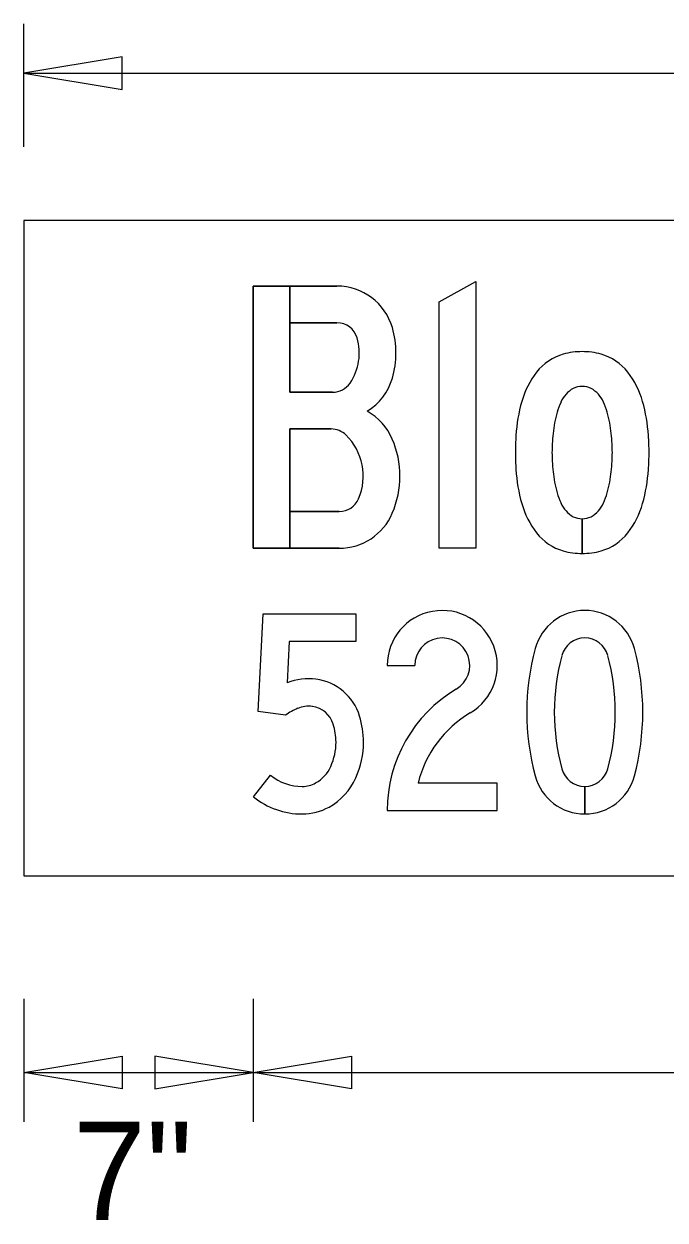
# Model space of a CAD drawing. Extents: x 764 to 1076, y -284 to -242.
# Drawn here: x 1028.626 to 1030.256, y -262.182 to -259.14 of the extents above; entities that cross this region are included whole.
import ezdxf

# ---------------------------------------------------------------- set-up
doc = ezdxf.new("R2010")
doc.units = 0
for name, color, linetype in [('GSBWFill', 7, 'Continuous'), ('GSColorFill', 7, 'Continuous'), ('GSDims', 7, 'Continuous'), ('GSOutline', 7, 'Continuous')]:
    doc.layers.add(name, color=color, linetype=linetype)

msp = doc.modelspace()

# ---------------------------------------------------------------- linework, layer by layer
at = {"layer": 'GSBWFill'}
for p, q in [((1037.6264, -259.6405), (1028.6264, -259.6405)), ((1028.6264, -259.6405), (1028.6264, -261.3072)), ((1030.0455, -260.4871), (1030.0455, -260.3988)), ((1030.0456, -260.3988), (1030.0456, -260.4871)), ((1029.5497, -260.772), (1029.6197, -260.772)), ((1029.8297, -261.0708), (1029.6283, -261.0708)), ((1030.0522, -261.0795), (1030.0522, -261.1495)), ((1030.0522, -261.1495), (1030.0522, -261.0795)), ((1028.6264, -261.3072), (1037.6264, -261.3072))]:
    msp.add_line(p, q, dxfattribs=at)
for points in [[(1029.4075, -260.1704), (1029.3022, -260.1704), (1029.3022, -260.4738), (1029.2089, -260.4738), (1029.2089, -259.8071), (1029.3022, -259.8071), (1029.3022, -260.0771), (1029.4112, -260.0771)], [(1029.4222, -259.9004), (1029.3022, -259.9004), (1029.3022, -259.8071), (1029.4222, -259.8071)], [(1029.428, -260.4738), (1029.3022, -260.4738), (1029.3022, -260.3804), (1029.428, -260.3804)], [(1029.2916, -260.898), (1029.222, -260.8893), (1029.2343, -260.6408), (1029.4702, -260.6408), (1029.4702, -260.7108), (1029.3009, -260.7108), (1029.2957, -260.8162)], [(1029.2097, -261.1058), (1029.2535, -261.0512)], [(1029.5497, -261.1408), (1029.8297, -261.1408), (1029.8297, -261.0708)]]:
    msp.add_lwpolyline(points, dxfattribs=at)
msp.add_lwpolyline([(1029.6822, -259.8469), (1029.7755, -259.7954), (1029.7755, -260.4738), (1029.6822, -260.4738)], close=True, dxfattribs=at)
for centre, radius, start, end in [((1029.6897, -260.772), 0.14, 300.6774, 180), ((1030.0522, -260.7626), 0.1306, 15.0225, 164.9775), ((1029.6897, -260.772), 0.07, 300.6774, 180), ((1030.5297, -260.8908), 0.625, 164.9775, 195.0225), ((1030.0522, -260.7626), 0.0606, 15.0225, 164.9775), ((1029.5747, -260.8908), 0.625, 344.9775, 15.0225), ((1030.5297, -260.8908), 0.555, 164.9775, 195.0225), ((1029.5747, -260.8908), 0.555, 344.9775, 15.0225), ((1029.35, -260.9474), 0.1419, 82.3677, 112.4831), ((1029.3509, -260.9403), 0.1348, 17.1539, 82.3677), ((1029.9084, -261.1408), 0.3587, 120.6774, 180.0003), ((1029.3816, -261.0237), 0.1546, 112.4831, 125.5849), ((1029.35, -260.9474), 0.0719, 82.3677, 112.4831), ((1029.3509, -260.9403), 0.0648, 17.1539, 82.3677), ((1029.2649, -260.9668), 0.2248, 360, 17.1539), ((1029.9084, -261.1408), 0.2887, 120.6774, 165.9708), ((1029.2649, -260.9668), 0.1548, 360, 17.1539), ((1029.2686, -260.9668), 0.1511, 335.7676, 0), ((1029.2686, -260.9668), 0.2211, 335.7676, 0), ((1029.3241, -260.9918), 0.0902, 299.091, 335.7676), ((1030.0522, -261.0189), 0.0606, 195.0225, 270), ((1030.0522, -261.0189), 0.0606, 270.0236, 344.9775), ((1029.3339, -260.9511), 0.1284, 231.2435, 270), ((1029.3241, -260.9918), 0.1602, 299.091, 335.7676), ((1030.0522, -261.0189), 0.1306, 195.0225, 270), ((1030.0522, -261.0189), 0.1306, 270.011, 344.9775), ((1029.3339, -261.0094), 0.0701, 270, 299.091), ((1029.3339, -260.9511), 0.1984, 231.2434, 270), ((1029.3339, -261.0094), 0.1401, 270, 299.091)]:
    msp.add_arc(centre, radius, start, end, dxfattribs=at)
for centre, major_axis, start_param, end_param in [((1029.4222, -259.9538), (0, 0.1467), 4.996183, 6.283185), ((1029.4222, -259.9538), (0, 0.0533), 4.996183, 6.283185), ((1029.3422, -259.9771), (0, 0.1367), 4.118003, 4.996183), ((1029.3422, -259.9771), (0, 0.23), 4.428595, 4.996183), ((1030.0356, -260.1106), (0, 0.1358), 0.283991, 0.89707), ((1030.0455, -260.1539), (0, 0.1801), 0, 0.269589), ((1030.0455, -260.1539), (0, 0.1801), 6.013596, 6.283185), ((1030.0555, -260.1106), (0, 0.1358), 5.386116, 5.999194), ((1030.0986, -260.1576), (0, 0.2143), 0.908959, 1.301349), ((1029.9925, -260.1576), (0, 0.2143), 4.981836, 5.374226), ((1029.4112, -260.0238), (0, 0.0533), 3.141593, 4.118003), ((1029.4222, -260.0004), (0, 0.1467), 3.692503, 4.428595), ((1030.0455, -260.1142), (0, 0.0521), 0, 0.449459), ((1030.0455, -260.1142), (0, 0.0521), 5.833726, 6.283185), ((1030.059, -260.131), (0, 0.0733), 0.515296, 1.165466), ((1030.0321, -260.131), (0, 0.0733), 5.117719, 5.76789), ((1030.2855, -260.2131), (0, 0.4093), 1.292297, 1.506993), ((1030.1818, -260.1897), (0, 0.2093), 1.13923, 1.404661), ((1029.9092, -260.1897), (0, 0.2093), 4.878525, 5.143956), ((1029.8055, -260.2131), (0, 0.4093), 4.776192, 4.990888), ((1029.428, -260.2538), (0, 0.1467), 5.116125, 5.778288), ((1029.4075, -260.2238), (0, 0.0533), 5.507992, 6.283185), ((1030.381, -260.2273), (0, 0.412), 1.394507, 1.525209), ((1029.7101, -260.2273), (0, 0.412), 4.757976, 4.888679), ((1029.3422, -260.2904), (0, 0.1467), 4.308652, 5.507992), ((1029.3422, -260.2904), (0, 0.24), 4.308653, 5.116125), ((1030.508, -260.2304), (0, 0.6324), 1.50208, 1.570796), ((1030.4243, -260.2304), (0, 0.4555), 1.522775, 1.570796), ((1029.6667, -260.2304), (0, 0.4555), 4.712389, 4.76041), ((1029.5831, -260.2304), (0, 0.6324), 4.712389, 4.781105), ((1030.508, -260.2304), (0, 0.6324), 1.570796, 1.639513), ((1030.4243, -260.2304), (0, 0.4555), 1.570796, 1.618818), ((1029.6667, -260.2304), (0, 0.4555), 4.664368, 4.712389), ((1029.5831, -260.2304), (0, 0.6324), 4.643673, 4.712389), ((1030.2855, -260.2477), (0, 0.4093), 1.634599, 1.849295), ((1030.381, -260.2335), (0, 0.412), 1.616383, 1.747086), ((1029.7101, -260.2335), (0, 0.412), 4.536099, 4.666802), ((1029.8055, -260.2477), (0, 0.4093), 4.43389, 4.648586), ((1030.1818, -260.2712), (0, 0.2093), 1.736932, 2.002363), ((1029.9092, -260.2712), (0, 0.2093), 4.280822, 4.546253), ((1029.428, -260.3271), (0, 0.0533), 3.141593, 4.308652), ((1030.0986, -260.3032), (0, 0.2143), 1.840243, 2.232634), ((1030.059, -260.3298), (0, 0.0733), 1.976127, 2.626297), ((1030.0321, -260.3298), (0, 0.0733), 3.656888, 4.307059), ((1029.9925, -260.3032), (0, 0.2143), 4.050551, 4.442942), ((1029.428, -260.3271), (0, 0.1467), 3.141593, 4.308652), ((1030.0455, -260.3466), (0, 0.0521), 2.692133, 3.141593), ((1030.0455, -260.3466), (0, 0.0521), 3.142232, 3.591052), ((1030.0356, -260.3502), (0, 0.1358), 2.244523, 2.857601), ((1030.0555, -260.3502), (0, 0.1358), 3.425584, 4.038662), ((1030.0455, -260.3069), (0, 0.1801), 2.872003, 3.141592), ((1030.0455, -260.3069), (0, 0.1801), 3.141777, 3.411182)]:
    msp.add_ellipse(centre, major_axis=major_axis, ratio=0.999993, start_param=start_param, end_param=end_param, dxfattribs=at)
at = {"layer": 'GSColorFill'}
for p, q in [((1037.6264, -259.6405), (1028.6264, -259.6405)), ((1028.6264, -259.6405), (1028.6264, -261.3072)), ((1037.6264, -259.6405), (1028.6264, -259.6405)), ((1028.6264, -259.6405), (1028.6264, -261.3072)), ((1030.0455, -260.4871), (1030.0455, -260.3988)), ((1030.0456, -260.3988), (1030.0456, -260.4871)), ((1029.5497, -260.772), (1029.6197, -260.772)), ((1029.8297, -261.0708), (1029.6283, -261.0708)), ((1030.0522, -261.0795), (1030.0522, -261.1495)), ((1030.0522, -261.1495), (1030.0522, -261.0795)), ((1028.6264, -261.3072), (1037.6264, -261.3072)), ((1028.6264, -261.3072), (1037.6264, -261.3072))]:
    msp.add_line(p, q, dxfattribs=at)
for points in [[(1029.4075, -260.1704), (1029.3022, -260.1704), (1029.3022, -260.4738), (1029.2089, -260.4738), (1029.2089, -259.8071), (1029.3022, -259.8071), (1029.3022, -260.0771), (1029.4112, -260.0771)], [(1029.4222, -259.9004), (1029.3022, -259.9004), (1029.3022, -259.8071), (1029.4222, -259.8071)], [(1029.428, -260.4738), (1029.3022, -260.4738), (1029.3022, -260.3804), (1029.428, -260.3804)], [(1029.2916, -260.898), (1029.222, -260.8893), (1029.2343, -260.6408), (1029.4702, -260.6408), (1029.4702, -260.7108), (1029.3009, -260.7108), (1029.2957, -260.8162)], [(1029.2097, -261.1058), (1029.2535, -261.0512)], [(1029.5497, -261.1408), (1029.8297, -261.1408), (1029.8297, -261.0708)]]:
    msp.add_lwpolyline(points, dxfattribs=at)
msp.add_lwpolyline([(1029.6822, -259.8469), (1029.7755, -259.7954), (1029.7755, -260.4738), (1029.6822, -260.4738)], close=True, dxfattribs=at)
for centre, radius, start, end in [((1029.6897, -260.772), 0.14, 300.6774, 180), ((1030.0522, -260.7626), 0.1306, 15.0225, 164.9775), ((1029.6897, -260.772), 0.07, 300.6774, 180), ((1030.5297, -260.8908), 0.625, 164.9775, 195.0225), ((1030.0522, -260.7626), 0.0606, 15.0225, 164.9775), ((1029.5747, -260.8908), 0.625, 344.9775, 15.0225), ((1030.5297, -260.8908), 0.555, 164.9775, 195.0225), ((1029.5747, -260.8908), 0.555, 344.9775, 15.0225), ((1029.35, -260.9474), 0.1419, 82.3677, 112.4831), ((1029.3509, -260.9403), 0.1348, 17.1539, 82.3677), ((1029.9084, -261.1408), 0.3587, 120.6774, 180.0003), ((1029.3816, -261.0237), 0.1546, 112.4831, 125.5849), ((1029.35, -260.9474), 0.0719, 82.3677, 112.4831), ((1029.3509, -260.9403), 0.0648, 17.1539, 82.3677), ((1029.2649, -260.9668), 0.2248, 360, 17.1539), ((1029.9084, -261.1408), 0.2887, 120.6774, 165.9708), ((1029.2649, -260.9668), 0.1548, 360, 17.1539), ((1029.2686, -260.9668), 0.1511, 335.7676, 0), ((1029.2686, -260.9668), 0.2211, 335.7676, 0), ((1029.3241, -260.9918), 0.0902, 299.091, 335.7676), ((1030.0522, -261.0189), 0.0606, 195.0225, 270), ((1030.0522, -261.0189), 0.0606, 270.0236, 344.9775), ((1029.3339, -260.9511), 0.1284, 231.2435, 270), ((1029.3241, -260.9918), 0.1602, 299.091, 335.7676), ((1030.0522, -261.0189), 0.1306, 195.0225, 270), ((1030.0522, -261.0189), 0.1306, 270.011, 344.9775), ((1029.3339, -261.0094), 0.0701, 270, 299.091), ((1029.3339, -260.9511), 0.1984, 231.2434, 270), ((1029.3339, -261.0094), 0.1401, 270, 299.091)]:
    msp.add_arc(centre, radius, start, end, dxfattribs=at)
for centre, major_axis, start_param, end_param in [((1029.4222, -259.9538), (0, 0.1467), 4.996183, 6.283185), ((1029.4222, -259.9538), (0, 0.0533), 4.996183, 6.283185), ((1029.3422, -259.9771), (0, 0.1367), 4.118003, 4.996183), ((1029.3422, -259.9771), (0, 0.23), 4.428595, 4.996183), ((1030.0356, -260.1106), (0, 0.1358), 0.283991, 0.89707), ((1030.0455, -260.1539), (0, 0.1801), 0, 0.269589), ((1030.0455, -260.1539), (0, 0.1801), 6.013596, 6.283185), ((1030.0555, -260.1106), (0, 0.1358), 5.386116, 5.999194), ((1030.0986, -260.1576), (0, 0.2143), 0.908959, 1.301349), ((1029.9925, -260.1576), (0, 0.2143), 4.981836, 5.374226), ((1029.4112, -260.0238), (0, 0.0533), 3.141593, 4.118003), ((1029.4222, -260.0004), (0, 0.1467), 3.692503, 4.428595), ((1030.0455, -260.1142), (0, 0.0521), 0, 0.449459), ((1030.0455, -260.1142), (0, 0.0521), 5.833726, 6.283185), ((1030.059, -260.131), (0, 0.0733), 0.515296, 1.165466), ((1030.0321, -260.131), (0, 0.0733), 5.117719, 5.76789), ((1030.2855, -260.2131), (0, 0.4093), 1.292297, 1.506993), ((1030.1818, -260.1897), (0, 0.2093), 1.13923, 1.404661), ((1029.9092, -260.1897), (0, 0.2093), 4.878525, 5.143956), ((1029.8055, -260.2131), (0, 0.4093), 4.776192, 4.990888), ((1029.428, -260.2538), (0, 0.1467), 5.116125, 5.778288), ((1029.4075, -260.2238), (0, 0.0533), 5.507992, 6.283185), ((1030.381, -260.2273), (0, 0.412), 1.394507, 1.525209), ((1029.7101, -260.2273), (0, 0.412), 4.757976, 4.888679), ((1029.3422, -260.2904), (0, 0.1467), 4.308652, 5.507992), ((1029.3422, -260.2904), (0, 0.24), 4.308653, 5.116125), ((1030.508, -260.2304), (0, 0.6324), 1.50208, 1.570796), ((1030.4243, -260.2304), (0, 0.4555), 1.522775, 1.570796), ((1029.6667, -260.2304), (0, 0.4555), 4.712389, 4.76041), ((1029.5831, -260.2304), (0, 0.6324), 4.712389, 4.781105), ((1030.508, -260.2304), (0, 0.6324), 1.570796, 1.639513), ((1030.4243, -260.2304), (0, 0.4555), 1.570796, 1.618818), ((1029.6667, -260.2304), (0, 0.4555), 4.664368, 4.712389), ((1029.5831, -260.2304), (0, 0.6324), 4.643673, 4.712389), ((1030.2855, -260.2477), (0, 0.4093), 1.634599, 1.849295), ((1030.381, -260.2335), (0, 0.412), 1.616383, 1.747086), ((1029.7101, -260.2335), (0, 0.412), 4.536099, 4.666802), ((1029.8055, -260.2477), (0, 0.4093), 4.43389, 4.648586), ((1030.1818, -260.2712), (0, 0.2093), 1.736932, 2.002363), ((1029.9092, -260.2712), (0, 0.2093), 4.280822, 4.546253), ((1029.428, -260.3271), (0, 0.0533), 3.141593, 4.308652), ((1030.0986, -260.3032), (0, 0.2143), 1.840243, 2.232634), ((1030.059, -260.3298), (0, 0.0733), 1.976127, 2.626297), ((1030.0321, -260.3298), (0, 0.0733), 3.656888, 4.307059), ((1029.9925, -260.3032), (0, 0.2143), 4.050551, 4.442942), ((1029.428, -260.3271), (0, 0.1467), 3.141593, 4.308652), ((1030.0455, -260.3466), (0, 0.0521), 2.692133, 3.141593), ((1030.0455, -260.3466), (0, 0.0521), 3.142232, 3.591052), ((1030.0356, -260.3502), (0, 0.1358), 2.244523, 2.857601), ((1030.0555, -260.3502), (0, 0.1358), 3.425584, 4.038662), ((1030.0455, -260.3069), (0, 0.1801), 2.872003, 3.141592), ((1030.0455, -260.3069), (0, 0.1801), 3.141777, 3.411182)]:
    msp.add_ellipse(centre, major_axis=major_axis, ratio=0.999993, start_param=start_param, end_param=end_param, dxfattribs=at)
at = {"layer": 'GSDims'}
for p, q in [((1028.6264, -259.453), (1028.6264, -259.1405)), ((1028.6264, -259.2655), (1037.6264, -259.2655)), ((1028.6264, -259.453), (1028.6264, -259.453)), ((1028.6264, -261.6197), (1028.6264, -261.9322)), ((1028.6264, -261.6197), (1028.6264, -261.9322)), ((1029.2089, -261.6197), (1029.2089, -261.9322)), ((1029.2089, -261.6197), (1029.2089, -261.9322)), ((1028.6264, -261.8072), (1029.2089, -261.8072)), ((1029.2089, -261.8072), (1037.043, -261.8072))]:
    msp.add_line(p, q, dxfattribs=at)
for points in [[(1028.6264, -259.2655), (1028.8764, -259.3072), (1028.8764, -259.2238)], [(1028.6264, -261.8072), (1028.8764, -261.7655), (1028.8764, -261.8488)], [(1029.2089, -261.8072), (1028.9589, -261.7655), (1028.9589, -261.8488)], [(1029.2089, -261.8072), (1029.4589, -261.7655), (1029.4589, -261.8488)]]:
    msp.add_lwpolyline(points, close=True, dxfattribs=at)
at = {"layer": 'GSOutline'}
for p, q in [((1037.6264, -259.6405), (1028.6264, -259.6405)), ((1028.6264, -259.6405), (1028.6264, -261.3072)), ((1029.5497, -260.772), (1029.6197, -260.772)), ((1029.8297, -261.0708), (1029.6283, -261.0708)), ((1028.6264, -261.3072), (1037.6264, -261.3072))]:
    msp.add_line(p, q, dxfattribs=at)
for points in [[(1029.4222, -259.8071), (1029.2089, -259.8071), (1029.2089, -260.4738), (1029.428, -260.4738)], [(1029.4112, -260.0771), (1029.3022, -260.0771), (1029.3022, -259.9004), (1029.4222, -259.9004)], [(1029.428, -260.3804), (1029.3022, -260.3804), (1029.3022, -260.1704), (1029.4075, -260.1704)], [(1029.2916, -260.898), (1029.222, -260.8893), (1029.2343, -260.6408), (1029.4702, -260.6408), (1029.4702, -260.7108), (1029.3009, -260.7108), (1029.2957, -260.8162)], [(1029.2097, -261.1058), (1029.2535, -261.0512)], [(1029.5497, -261.1408), (1029.8297, -261.1408), (1029.8297, -261.0708)]]:
    msp.add_lwpolyline(points, dxfattribs=at)
msp.add_lwpolyline([(1029.6822, -259.8469), (1029.7755, -259.7954), (1029.7755, -260.4738), (1029.6822, -260.4738)], close=True, dxfattribs=at)
for centre, radius, start, end in [((1029.6897, -260.772), 0.14, 300.6774, 180), ((1030.0522, -260.7626), 0.1306, 15.0225, 164.9775), ((1029.6897, -260.772), 0.07, 300.6774, 180), ((1030.5297, -260.8908), 0.625, 164.9775, 195.0225), ((1030.0522, -260.7626), 0.0606, 15.0225, 164.9775), ((1029.5747, -260.8908), 0.625, 344.9775, 15.0225), ((1030.5297, -260.8908), 0.555, 164.9775, 195.0225), ((1029.5747, -260.8908), 0.555, 344.9775, 15.0225), ((1029.35, -260.9474), 0.1419, 82.3677, 112.4831), ((1029.3509, -260.9403), 0.1348, 17.1539, 82.3677), ((1029.9084, -261.1408), 0.3587, 120.6774, 180.0003), ((1029.3816, -261.0237), 0.1546, 112.4831, 125.5849), ((1029.35, -260.9474), 0.0719, 82.3677, 112.4831), ((1029.3509, -260.9403), 0.0648, 17.1539, 82.3677), ((1029.2649, -260.9668), 0.2248, 360, 17.1539), ((1029.9084, -261.1408), 0.2887, 120.6774, 165.9708), ((1029.2649, -260.9668), 0.1548, 360, 17.1539), ((1029.2686, -260.9668), 0.1511, 335.7676, 0), ((1029.2686, -260.9668), 0.2211, 335.7676, 0), ((1029.3241, -260.9918), 0.0902, 299.091, 335.7676), ((1030.0522, -261.0189), 0.0606, 195.0225, 344.9775), ((1029.3339, -260.9511), 0.1284, 231.2435, 270), ((1029.3241, -260.9918), 0.1602, 299.091, 335.7676), ((1030.0522, -261.0189), 0.1306, 195.0225, 344.9775), ((1029.3339, -261.0094), 0.0701, 270, 299.091), ((1029.3339, -260.9511), 0.1984, 231.2434, 270), ((1029.3339, -261.0094), 0.1401, 270, 299.091)]:
    msp.add_arc(centre, radius, start, end, dxfattribs=at)
for centre, major_axis, start_param, end_param in [((1029.4222, -259.9538), (0, 0.1467), 4.996183, 6.283185), ((1029.4222, -259.9538), (0, 0.0533), 4.996183, 6.283185), ((1029.3422, -259.9771), (0, 0.1367), 4.118003, 4.996183), ((1029.3422, -259.9771), (0, 0.23), 4.428595, 4.996183), ((1030.0356, -260.1106), (0, 0.1358), 0.283991, 0.89707), ((1030.0455, -260.1539), (0, 0.1801), 0, 0.269589), ((1030.0455, -260.1539), (0, 0.1801), 6.013596, 6.283185), ((1030.0555, -260.1106), (0, 0.1358), 5.386116, 5.999194), ((1030.0986, -260.1576), (0, 0.2143), 0.908959, 1.301349), ((1029.9925, -260.1576), (0, 0.2143), 4.981836, 5.374226), ((1029.4112, -260.0238), (0, 0.0533), 3.141593, 4.118003), ((1029.4222, -260.0004), (0, 0.1467), 3.692503, 4.428595), ((1030.0455, -260.1142), (0, 0.0521), 0, 0.449459), ((1030.0455, -260.1142), (0, 0.0521), 5.833726, 6.283185), ((1030.059, -260.131), (0, 0.0733), 0.515296, 1.165466), ((1030.0321, -260.131), (0, 0.0733), 5.117719, 5.76789), ((1030.2855, -260.2131), (0, 0.4093), 1.292297, 1.506993), ((1030.1818, -260.1897), (0, 0.2093), 1.13923, 1.404661), ((1029.9092, -260.1897), (0, 0.2093), 4.878525, 5.143956), ((1029.8055, -260.2131), (0, 0.4093), 4.776192, 4.990888), ((1029.428, -260.2538), (0, 0.1467), 5.116125, 5.778288), ((1029.4075, -260.2238), (0, 0.0533), 5.507992, 6.283185), ((1030.381, -260.2273), (0, 0.412), 1.394507, 1.525209), ((1029.7101, -260.2273), (0, 0.412), 4.757976, 4.888679), ((1029.3422, -260.2904), (0, 0.1467), 4.308652, 5.507992), ((1029.3422, -260.2904), (0, 0.24), 4.308652, 5.116125), ((1030.508, -260.2304), (0, 0.6324), 1.50208, 1.570796), ((1030.4243, -260.2304), (0, 0.4555), 1.522775, 1.570796), ((1029.6667, -260.2304), (0, 0.4555), 4.712389, 4.76041), ((1029.5831, -260.2304), (0, 0.6324), 4.712389, 4.781105), ((1030.508, -260.2304), (0, 0.6324), 1.570796, 1.639513), ((1030.4243, -260.2304), (0, 0.4555), 1.570796, 1.618818), ((1029.6667, -260.2304), (0, 0.4555), 4.664368, 4.712389), ((1029.5831, -260.2304), (0, 0.6324), 4.643673, 4.712389), ((1030.2855, -260.2477), (0, 0.4093), 1.634599, 1.849295), ((1030.381, -260.2335), (0, 0.412), 1.616383, 1.747086), ((1029.7101, -260.2335), (0, 0.412), 4.536099, 4.666802), ((1029.8055, -260.2477), (0, 0.4093), 4.43389, 4.648586), ((1030.1818, -260.2712), (0, 0.2093), 1.736932, 2.002363), ((1029.9092, -260.2712), (0, 0.2093), 4.280822, 4.546253), ((1029.428, -260.3271), (0, 0.0533), 3.141593, 4.308652), ((1030.0986, -260.3032), (0, 0.2143), 1.840243, 2.232634), ((1030.059, -260.3298), (0, 0.0733), 1.976127, 2.626297), ((1030.0321, -260.3298), (0, 0.0733), 3.656888, 4.307059), ((1029.9925, -260.3032), (0, 0.2143), 4.050551, 4.442942), ((1029.428, -260.3271), (0, 0.1467), 3.141593, 4.308652), ((1030.0455, -260.3466), (0, 0.0521), 2.692133, 3.141593), ((1030.0455, -260.3466), (0, 0.0521), 3.141593, 3.591052), ((1030.0356, -260.3502), (0, 0.1358), 2.244523, 2.857601), ((1030.0555, -260.3502), (0, 0.1358), 3.425584, 4.038662), ((1030.0455, -260.3069), (0, 0.1801), 2.872003, 3.141593), ((1030.0455, -260.3069), (0, 0.1801), 3.141593, 3.411182)]:
    msp.add_ellipse(centre, major_axis=major_axis, ratio=0.999993, start_param=start_param, end_param=end_param, dxfattribs=at)

# ---------------------------------------------------------------- texts
at = {"layer": 'GSDims'}
msp.add_text('7"', height=0.25, dxfattribs=at).set_placement((1028.7509, -262.1822))

doc.saveas('drawing.dxf')
